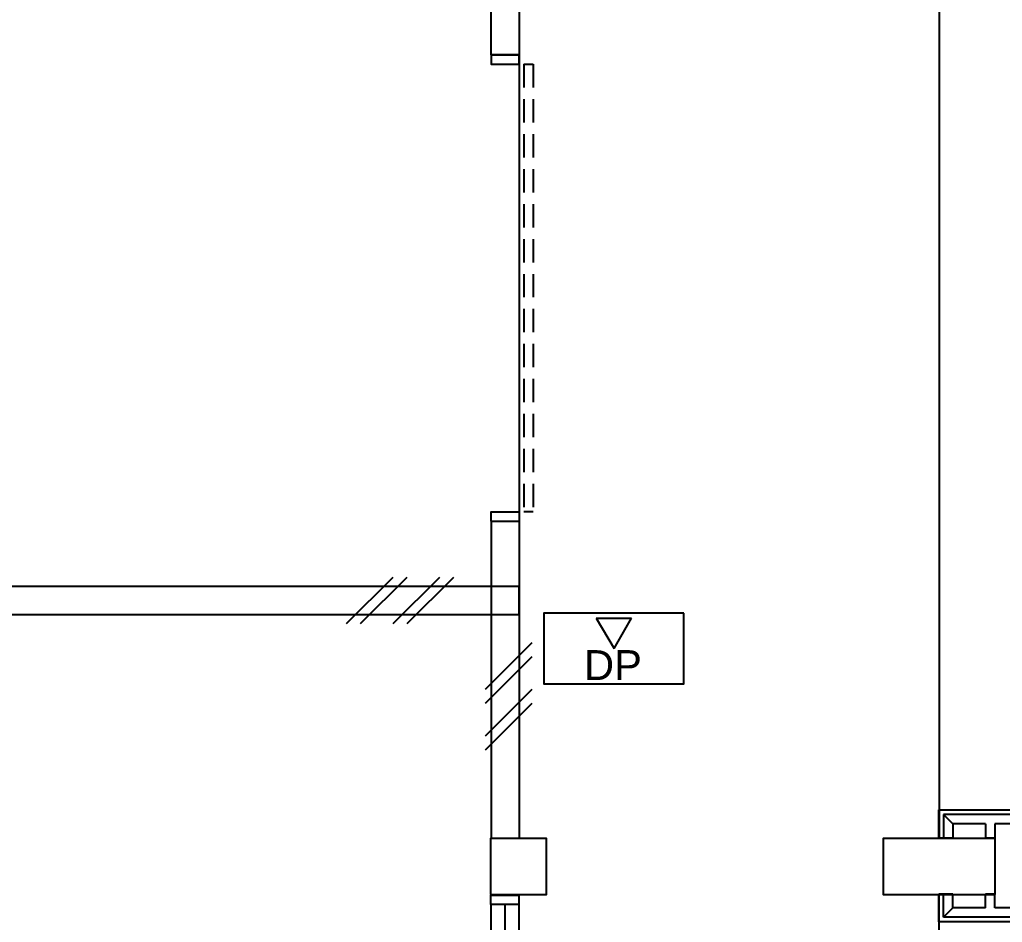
# Model space of a CAD drawing. Header units: millimetres. Extents: x 982 to 80582, y 687 to 58800.
# Drawn here: x 59190 to 64455, y 33983 to 38821 of the extents above; entities that cross this region are included whole.
import ezdxf

# ---------------------------------------------------------------- set-up
doc = ezdxf.new("R2010")
doc.units = ezdxf.units.MM
doc.linetypes.add('HIDDEN', pattern=[0.375, 0.25, -0.125])
for name, color, linetype in [('A-ARR', 4, 'Continuous'), ('A-COLUMN', 3, 'Continuous'), ('A-DROP', 8, 'Continuous'), ('A-HIDDEN', 8, 'HIDDEN'), ('A-NOTE', 2, 'Continuous'), ('A-PANEL', 13, 'Continuous'), ('A-RWDP', 4, 'Continuous'), ('A-TXTBOMBA', 7, 'Continuous'), ('A-WALL', 1, 'Continuous'), ('A-WIN', 9, 'Continuous'), ('A-WLH', 7, 'Continuous'), ('AHT_DOOR', 2, 'Continuous')]:
    doc.layers.add(name, color=color, linetype=linetype)
doc.styles.add('arial', font='arial.ttf')

# ---------------------------------------------------------------- blocks, each defined once
blk = doc.blocks.new('A$C75E66BF6')
at = {"layer": 'A-NOTE', "color": 8, "linetype": 'Continuous', "ltscale": 500}
for p, q in [((75, 825), (25, 875)), ((150, 875), (150, 825)), ((450, 875), (450, 825)), ((525, 825), (575, 875)), ((75, 650.3), (75, 825)), ((75, 825), (150, 825)), ((525, 825), (450, 825)), ((525, 650.3), (525, 825)), ((75, 650.3), (150, 650.3)), ((150, 650.3), (150, 600.3)), ((525, 650.3), (450, 650.3)), ((450, 650.3), (450, 600.3)), ((75, 75), (75, 600.3)), ((75, 600.3), (150, 600.3)), ((525, 600.3), (450, 600.3)), ((525, 75), (525, 600.3)), ((75, 75), (25, 25)), ((75, 75), (175, 75)), ((425, 75), (525, 75)), ((525, 75), (575, 25))]:
    blk.add_line(p, q, dxfattribs=at)
at = {"layer": 'A-PANEL', "color": 8}
for p, q in [((0, 0), (0, 900)), ((0, 900), (150, 900)), ((150, 900), (150, 875)), ((450, 900), (600, 900)), ((450, 900), (450, 875)), ((600, 900), (600, 0)), ((25, 875), (150, 875)), ((25, 25), (25, 875)), ((575, 875), (450, 875)), ((575, 25), (575, 875)), ((425, 225), (175, 225)), ((175, 25), (175, 225)), ((425, 225), (425, 25)), ((400, 200), (200, 200)), ((200, 0), (200, 200)), ((400, 200), (400, 0)), ((200, 0), (0, 0)), ((175, 25), (25, 25)), ((600, 0), (400, 0)), ((575, 25), (425, 25))]:
    blk.add_line(p, q, dxfattribs=at)
at = {"layer": 'A-RWDP', "color": 8}
blk.add_circle((300, 125), 75, dxfattribs=at)
blk = doc.blocks.new('A$C49831240')
at = {"layer": 'A-WLH', "color": 8}
for p, q in [((250, 575), (0, 325)), ((250, 500), (0, 250)), ((250, 325), (0, 75)), ((250, 250), (0, 0))]:
    blk.add_line(p, q, dxfattribs=at)
blk = doc.blocks.new('A$C52B244CD')
at = {"layer": 'A-WLH', "color": 8}
for p, q in [((0, 0), (250, 250)), ((75, 0), (325, 250)), ((250, 0), (500, 250)), ((325, 0), (575, 250))]:
    blk.add_line(p, q, dxfattribs=at)
blk = doc.blocks.new('A$C04C40081')
at = {"layer": 'A-WIN', "color": 8}
for p, q in [((850, 150), (50, 150)), ((850, 75), (50, 75)), ((850, 0), (50, 0))]:
    blk.add_line(p, q, dxfattribs=at)
at = {"layer": 'A-WIN', "color": 8, "linetype": 'Continuous'}
for points in [[(50, 150), (0, 150), (0, 0), (50, 0)], [(850, 150), (900, 150), (900, 0), (850, 0)]]:
    blk.add_lwpolyline(points, close=True, dxfattribs=at)

msp = doc.modelspace()

# ---------------------------------------------------------------- linework, layer by layer
at = {"layer": 'A-COLUMN', "color": 8}
for points in [[(61867.1, 35783.1), (61717.1, 35783.1), (61717.1, 35633.1), (61867.1, 35633.1)], [(61713, 34133), (62013, 34133), (62013, 34433), (61713, 34433)], [(64417.1, 34133.1), (64417.1, 34433.1), (63817.1, 34433.1), (63817.1, 34133.1)]]:
    msp.add_lwpolyline(points, close=True, dxfattribs=at)
at = {"layer": 'A-DROP', "color": 8}
for p, q in [((64117.1, 38933.1), (64117.1, 34433.1)), ((61867.1, 38633.1), (61867.1, 36133.1)), ((61867.1, 38583.1), (61867.1, 36183.1)), ((64117.1, 25433.1), (64117.1, 34133.1))]:
    msp.add_line(p, q, dxfattribs=at)
at = {"layer": 'A-HIDDEN', "color": 8, "linetype": 'HIDDEN', "ltscale": 500}
for p, q in [((61892.1, 38583.1), (61892.1, 36183.1)), ((61892.1, 38583.1), (61942.1, 38583.1)), ((61942.1, 38583.1), (61942.1, 36183.1)), ((61942.1, 36183.1), (61892.1, 36183.1))]:
    msp.add_line(p, q, dxfattribs=at)
at = {"layer": 'A-TXTBOMBA', "color": 8}
for p, q in [((62279.8, 35614.2), (62375.5, 35451.1)), ((62279.8, 35614.2), (62468.1, 35614.2)), ((62375.5, 35451.1), (62468.1, 35614.2))]:
    msp.add_line(p, q, dxfattribs=at)
msp.add_lwpolyline([(62748.9, 35639.9), (61998.9, 35639.9), (61998.9, 35262), (62748.9, 35262)], close=True, dxfattribs=at)
at = {"layer": 'A-WALL', "color": 8}
for p, q in [((61717.1, 38633.1), (61717.1, 41558.1)), ((61867.1, 41558.1), (61867.1, 38633.1)), ((61717.1, 36133.1), (61717.1, 35783.1)), ((61867.1, 36133.1), (61867.1, 34433.1)), ((61717.1, 35783.1), (53017.1, 35783.1)), ((53017.1, 35633.1), (61717.1, 35633.1)), ((61717.1, 35633.1), (61717.1, 34433.1))]:
    msp.add_line(p, q, dxfattribs=at)
at = {"layer": 'AHT_DOOR', "color": 8}
for p, q in [((61867.1, 38633.1), (61717.1, 38633.1)), ((61717.1, 38633.1), (61867.1, 38633.1)), ((61717.1, 36133.1), (61867.1, 36133.1))]:
    msp.add_line(p, q, dxfattribs=at)
for points in [[(61717.1, 38633.1), (61717.1, 38583.1), (61867.1, 38583.1), (61867.1, 38633.1)], [(61717.1, 36133.1), (61717.1, 36183.1), (61867.1, 36183.1), (61867.1, 36133.1)]]:
    msp.add_lwpolyline(points, dxfattribs=at)

# ---------------------------------------------------------------- block references
at = {"layer": 'A-ARR', "color": 8, "rotation": 90}
msp.add_blockref('A$C75E66BF6', (65015.7, 33985.6), dxfattribs=at)
at = {"layer": 'A-WIN', "color": 8, "rotation": 90}
msp.add_blockref('A$C04C40081', (61864.2, 33228.3), dxfattribs=at)
at = {"layer": 'A-WLH', "color": 8}
for name, p in [('A$C52B244CD', (60942.1, 35584)), ('A$C49831240', (61683.7, 34905.5))]:
    msp.add_blockref(name, p, dxfattribs=at)

# ---------------------------------------------------------------- texts
at = {"layer": 'A-TXTBOMBA', "color": 8, "style": 'arial'}
msp.add_text('DP', height=160, dxfattribs=at).set_placement((62213.7, 35282))

doc.saveas('drawing.dxf')
